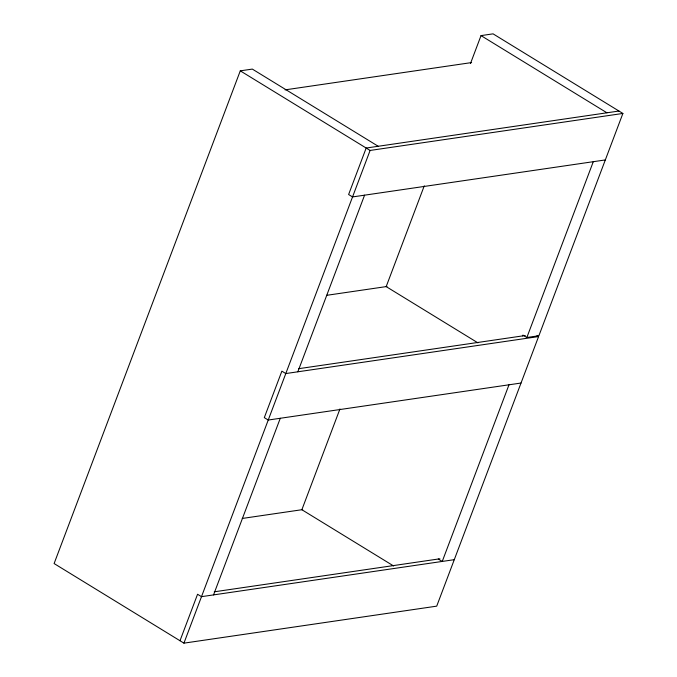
<?xml version="1.0" encoding="UTF-8"?>
<svg xmlns="http://www.w3.org/2000/svg" width="677" height="677" viewBox="0 0 677 677"><rect width="100%" height="100%" fill="white"/><g stroke="black" fill="none" stroke-linecap="round" stroke-linejoin="round"><path stroke-width="1.02" d="M378.215 146.274L252.326 69.088L240.284 70.848L54.109 563.552L183.932 643.15L436.716 606.152L538.587 336.562L537.013 335.597M179.997 640.738L197.566 594.254L201.501 596.665L454.275 559.676M183.932 643.15L370.107 150.446L622.891 113.448L538.892 335.75L526.85 337.51L522.923 335.098L522.61 335.91M213.534 594.905L280.278 418.276M297.838 371.791L364.581 195.162M339.956 408.942L301.874 509.722L393.599 565.964M424.267 185.836L386.186 286.608L477.903 342.85M470.49 63.503L481.025 35.61L493.068 33.85L622.891 113.448M508.986 384.807L442.242 561.436L438.307 559.024M526.85 337.51L593.289 161.693M285.059 89.872L471.607 62.572M618.956 111.036L366.181 148.035L348.613 194.519L352.548 196.931L605.323 159.933M326.542 295.341L386.99 286.489M298.582 368.703L525.25 335.521M538.587 336.562L285.804 373.56L281.869 371.148L264.309 417.624L268.244 420.036L521.019 383.038M242.239 518.455L302.687 509.603M214.279 591.808L439.898 558.787M481.025 35.61L606.922 112.797M240.284 70.848L370.107 150.446"/></g></svg>
